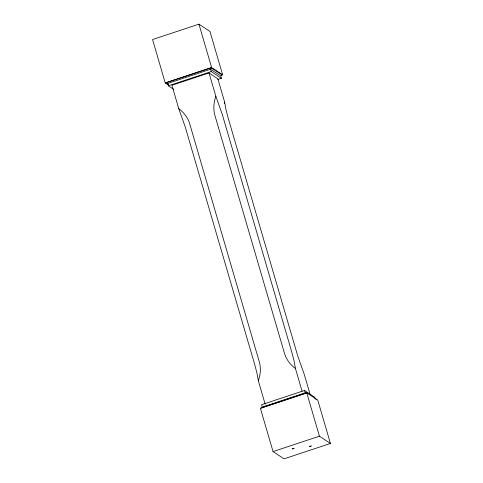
<?xml version="1.0" encoding="UTF-8"?>
<svg xmlns="http://www.w3.org/2000/svg" width="483" height="483" viewBox="0 0 483 483"><rect width="100%" height="100%" fill="white"/><g stroke="black" fill="none" stroke-linecap="round" stroke-linejoin="round"><path stroke-width="0.72" d="M166.997 83.444L165.959 82.798L211.18 67.789L210.902 68.876M265.173 404.205L258.339 380.839L256.944 373.099L254.74 364.635L185.17 126.727L178.752 108.657L171.918 85.286L209.018 72.975L215.853 96.346C213.685 102.456 213.118 109.17 214.917 115.449L284.487 353.363C286.31 359.491 290.325 364.756 295.445 368.523L302.068 391.188M224.257 103.561L224.661 102.161L217.827 78.795L209.018 72.975M258.339 380.839C260.512 374.73 261.074 368.01 259.274 361.731L189.704 123.817C187.887 117.689 183.872 112.424 178.752 108.657M221.323 75.759L221.908 74.883L211.18 67.789M261.677 407.241L261.092 408.117L306.307 393.108L305.582 392.667M221.202 75.251L222.627 74.78L209.948 31.425L198.942 24.15L152.562 39.546L165.24 82.901L168.301 84.917M165.24 82.901L211.62 67.505L222.627 74.78M217.839 79.472L221.413 78.282L220.731 75.958L210.552 69.232L167.649 83.468L168.332 85.799L173.723 89.355M168.332 85.799L211.228 71.556L221.413 78.282M304.489 390.475L261.587 404.718L262.269 407.042L305.171 392.806L304.489 390.475L314.668 397.201L315.182 398.952M306.753 392.83L260.373 408.22L273.052 451.575L284.058 458.85L330.438 443.454L317.76 400.099L306.753 392.83L319.432 436.185L330.438 443.454M273.052 451.575L319.432 436.185M316.003 399.556L316.606 399.791M165.959 82.798L168.344 84.374M215.853 96.346L222.277 114.411L291.847 352.324L294.044 360.783L295.445 368.523M310.05 394.17L304.248 374.343L297.83 356.273L228.26 118.365L226.056 109.901L224.661 102.161M198.942 24.15L211.62 67.505M210.552 69.232L211.228 71.556M292.263 448.918L293.99 448.447L292.263 448.918M309.512 446.479L311.233 446.008L309.512 446.479"/></g></svg>
